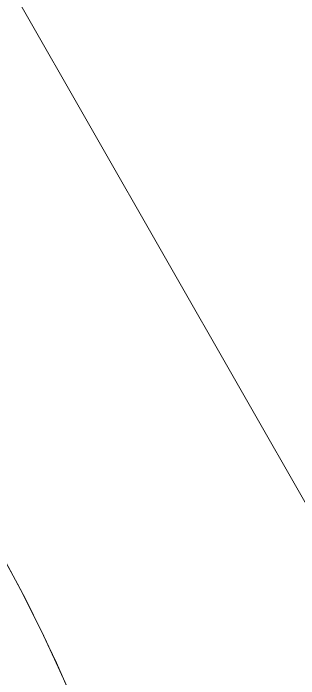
# Model space of a CAD drawing. Header units: millimetres. Extents: x -7970 to 6845, y -11075 to 1978.
# Drawn here: x 563.857 to 565.028, y -9260.066 to -9257.338 of the extents above; entities that cross this region are included whole.
import ezdxf

# ---------------------------------------------------------------- set-up
doc = ezdxf.new("R2010")
doc.units = ezdxf.units.MM
doc.header["$LTSCALE"] = 5
doc.linetypes.add('DASHED2', pattern=[9.525, 6.35, -3.175])
doc.layers.add('Layer0022', color=7, linetype='Continuous')

msp = doc.modelspace()

# ---------------------------------------------------------------- linework, layer by layer
at = {"layer": 'Layer0022', "color": 7, "linetype": 'DASHED2', "lineweight": 18}
msp.add_line((562.1337, -9254.2325), (566.9849, -9262.7229), dxfattribs=at)
at = {"layer": 'Layer0022', "color": 7, "linetype": 'Continuous', "lineweight": 18}
msp.add_open_spline([(558.7166, -9249.4696), (559.4929, -9249.4696), (560.6628, -9249.5819), (562.1772, -9249.9495), (563.658, -9250.4606), (565.4165, -9251.3613), (566.9826, -9252.575), (568.091, -9253.7082), (569.0972, -9254.9441), (570.1415, -9256.658), (571.0075, -9258.9081), (571.4601, -9261.2791), (571.4834, -9263.6904), (571.077, -9266.0598), (570.3893, -9267.9365), (569.6448, -9269.3362), (568.78, -9270.6536), (567.4813, -9272.1352), (565.9323, -9273.3445), (564.5798, -9274.1197), (563.5168, -9274.6011), (562.4142, -9274.9785), (561.6586, -9275.1586), (561.2777, -9275.2304)], degree=3, knots=[0, 0, 0, 0, 0.061514, 0.092395, 0.123355, 0.185478, 0.247988, 0.279418, 0.310935, 0.374124, 0.437517, 0.500982, 0.564379, 0.627576, 0.690467, 0.721808, 0.753053, 0.815186, 0.876969, 0.907788, 0.938557, 0.969288, 1, 1, 1, 1], dxfattribs=at)
at = {"layer": 'Layer0022', "color": 7, "linetype": 'DASHED2', "lineweight": 18}
for points, knots in [([(560.4739, -9275.3818), (560.8548, -9275.31), (561.6104, -9275.1299), (562.713, -9274.7525), (563.776, -9274.2711), (565.1285, -9273.4959), (566.6775, -9272.2866), (567.9762, -9270.8051), (568.841, -9269.4877), (569.5855, -9268.0879), (570.2732, -9266.2112), (570.6796, -9263.8418), (570.6563, -9261.4305), (570.2038, -9259.0595), (569.3377, -9256.8094), (568.2934, -9255.0955), (567.2872, -9253.8596), (566.1788, -9252.7264), (564.6127, -9251.5127), (562.8543, -9250.612), (561.3734, -9250.1009), (559.859, -9249.7333), (558.6891, -9249.621), (557.9128, -9249.621)], [0, 0, 0, 0, 0.030712, 0.061443, 0.092212, 0.123031, 0.184814, 0.246947, 0.278192, 0.309533, 0.372424, 0.435621, 0.499018, 0.562483, 0.625876, 0.689065, 0.720582, 0.752012, 0.814522, 0.876645, 0.907605, 0.938486, 1, 1, 1, 1]), ([(553.1609, -9262.4551), (553.1563, -9262.0705), (553.2045, -9261.4914), (553.3774, -9260.7423), (553.6201, -9260.0168), (554.0514, -9259.1629), (554.7549, -9258.2636), (555.6172, -9257.5249), (556.6052, -9256.9758), (557.6806, -9256.6376), (558.802, -9256.5236), (559.9258, -9256.6381), (561.0086, -9256.9765), (562.0087, -9257.5254), (562.8877, -9258.2635), (563.6121, -9259.162), (564.064, -9260.0158), (564.3242, -9260.7418), (564.5148, -9261.4899), (564.5771, -9262.0696), (564.5817, -9262.4551)], [0, 0, 0, 0, 0.063387, 0.095019, 0.126564, 0.189299, 0.251622, 0.313558, 0.375189, 0.436648, 0.498094, 0.559687, 0.621565, 0.68382, 0.746488, 0.809538, 0.872886, 0.904665, 0.93647, 1, 1, 1, 1]), ([(564.5817, -9262.4551), (564.575, -9261.8901), (564.4027, -9260.7573), (563.8062, -9259.4581), (563.1311, -9258.5536), (562.5364, -9257.9557), (561.8656, -9257.4511), (561.1326, -9257.0502), (560.3524, -9256.7614), (559.5414, -9256.5907), (558.7163, -9256.5418), (557.8944, -9256.6158), (557.0928, -9256.8111), (556.3282, -9257.1236), (555.6166, -9257.5467), (555.1878, -9257.8962), (554.9873, -9258.0856)], [0, 0, 0, 0, 0.127104, 0.253948, 0.31724, 0.380267, 0.442996, 0.505422, 0.567564, 0.629463, 0.691184, 0.752805, 0.814412, 0.876095, 0.937935, 1, 1, 1, 1])]:
    msp.add_open_spline(points, degree=3, knots=knots, dxfattribs=at)

doc.saveas('drawing.dxf')
